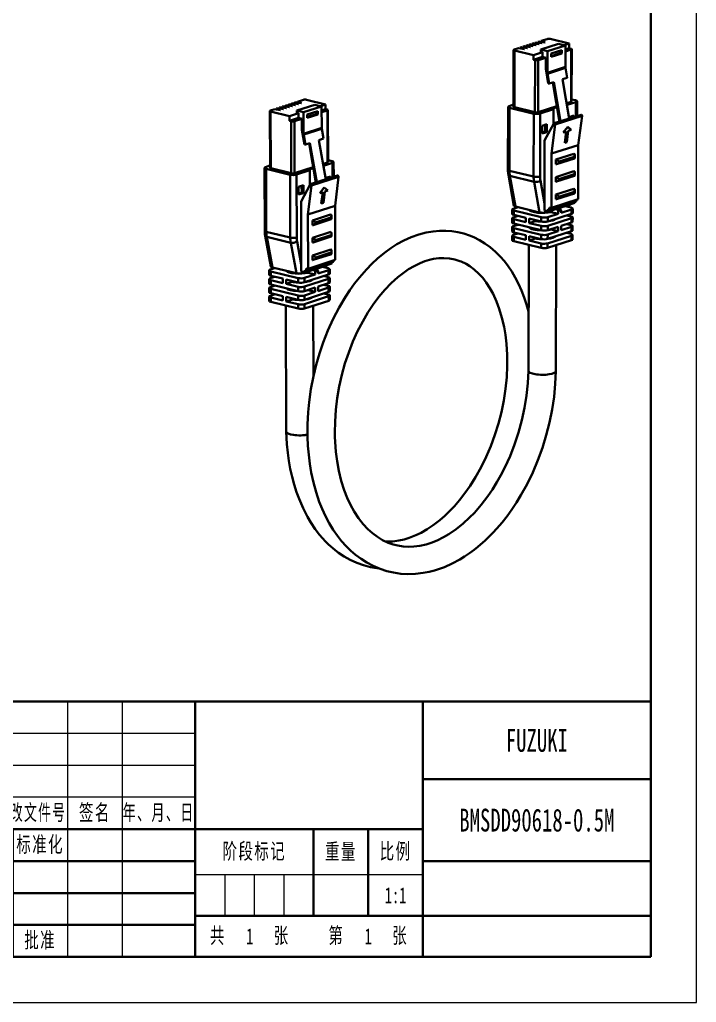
# Model space of a CAD drawing. Header units: millimetres. Extents: x -148 to 148, y -210 to 210.
# Drawn here: x 0 to 148.5, y -210 to 5.7 of the extents above; entities that cross this region are included whole.
import ezdxf
from ezdxf.enums import TextEntityAlignment as Align

# ---------------------------------------------------------------- set-up
doc = ezdxf.new("R2010")
doc.units = ezdxf.units.MM
for name, color, linetype, lineweight in [('尺寸线层', 3, 'Continuous', 18), ('粗实线层', 7, 'Continuous', 35), ('细实线层', 7, 'Continuous', 18)]:
    doc.layers.add(name, color=color, linetype=linetype, lineweight=lineweight)
doc.styles.add('标准', font='', dxfattribs={"width": 0.667})
doc.styles.get('标准').set_extended_font_data('宋体')

# ---------------------------------------------------------------- blocks, each defined once
blk = doc.blocks.new('$CAXA_TITLE_151E506F$')
at = {"layer": '粗实线层'}
for p, q in [((0, 56), (-180, 56)), ((-180, 56), (-180, 0)), ((-100, 56), (-100, 0)), ((-50, 56), (-50, 0)), ((0, 0), (0, 56)), ((0, 39), (-50, 39)), ((-50, 28), (-180, 28)), ((-140, 28), (-140, 0)), ((-74, 28), (-74, 9)), ((-62, 28), (-62, 9)), ((-100, 21), (-180, 21)), ((0, 21), (-50, 21)), ((-100, 14), (-180, 14)), ((0, 9), (-100, 9)), ((-100, 7), (-180, 7)), ((0, 0), (-180, 0))]:
    blk.add_line(p, q, dxfattribs=at)
at = {"layer": '细实线层'}
for p, q in [((-170, 56), (-170, 28)), ((-160, 56), (-160, 28)), ((-144, 56), (-144, 28)), ((-128, 56), (-128, 0)), ((-116, 56), (-116, 0)), ((-100, 49), (-180, 49)), ((-100, 42), (-180, 42)), ((-100, 35), (-180, 35)), ((-168, 28), (-168, 0)), ((-156, 28), (-156, 0)), ((-50, 18), (-100, 18)), ((-93.5, 18), (-93.5, 9)), ((-87, 18), (-87, 9)), ((-80.5, 18), (-80.5, 9))]:
    blk.add_line(p, q, dxfattribs=at)
at = {"layer": '尺寸线层', "attachment_point": 5, "line_spacing_factor": 0.963108, "style": '标准'}
for s, insert, char_height, width in [('\\T1.1;标记', (-175, 31.5), 3.481, 18), ('\\T1.1;处数', (-165, 31.5), 3.481, 18), ('\\T1.1;分区', (-152, 31.5), 3.481, 30), ('\\T1.1;{\\W0.592404;更改文件号}', (-136, 31.5), 3.4806, 30), ('\\T1.1;签名', (-122, 31.5), 3.481, 22), ('\\T1.1;{\\W0.605422;年、月、日}', (-108, 31.5), 3.4806, 30), ('\\T1.1;设计', (-174, 24.5), 3.481, 22), ('\\T1.1;标准化', (-134, 24.5), 3.481, 22), ('\\T1.1;阶段标记', (-87, 23), 3.481, 50), ('\\T1.1;重量', (-68, 23), 3.481, 22), ('\\T1.1;比例', (-56, 23), 3.481, 22), ('\\T1.1;审核', (-174, 10.5), 3.481, 22), ('\\T1.1;共', (-95, 4.5), 3.481, 8), ('\\T1.1;张', (-81, 4.5), 3.481, 8), ('\\T1.1;第', (-69, 4.5), 3.481, 8), ('\\T1.1;张', (-55, 4.5), 3.481, 8), ('\\T1.1;工艺', (-174, 3.5), 3.481, 22), ('\\T1.1;批准', (-134, 3.5), 3.481, 22)]:
    blk.add_mtext(s, dxfattribs=dict(at, insert=insert, char_height=char_height, width=width))
at = {"layer": '尺寸线层', "style": '标准'}
for tag, height, width, p in [('标记C', 3.63, 0.664996, (-175, 52.5)), ('处数C', 3.63, 0.664996, (-165, 52.5)), ('分区C', 3.63, 0.667, (-152, 52.5)), ('更改文件号C', 3.63, 0.498314, (-136, 52.5)), ('更改签名C', 3.63, 0.447537, (-122, 52.5)), ('更改日期C', 3.63, 0.610278, (-108, 52.5)), ('单位名称', 5.19, 0.667, (-25, 47.5)), ('标记B', 3.63, 0.664996, (-175, 45.5)), ('处数B', 3.63, 0.664996, (-165, 45.5)), ('分区B', 3.63, 0.667, (-152, 45.5)), ('更改文件号B', 3.63, 0.498314, (-136, 45.5)), ('更改签名B', 3.63, 0.447537, (-122, 45.5)), ('更改日期B', 3.63, 0.610278, (-108, 45.5)), ('材料名称', 5.19, 0.667, (-75, 42)), ('标记A', 3.63, 0.664996, (-175, 38.5)), ('处数A', 3.63, 0.664996, (-165, 38.5)), ('分区A', 3.63, 0.667, (-152, 38.5)), ('更改文件号A', 3.63, 0.498314, (-136, 38.5)), ('更改签名A', 3.63, 0.447537, (-122, 38.5)), ('更改日期A', 3.63, 0.610278, (-108, 38.5)), ('图纸名称', 5.19, 0.667, (-25, 30)), ('设计', 3.63, 0.667, (-162, 24.5)), ('设计日期', 3.63, 0.667, (-148, 24.5)), ('标准化', 3.63, 0.667, (-122, 24.5)), ('标准化日期', 3.63, 0.554163, (-108, 24.5)), ('图纸编号', 5.19, 0.667, (-25, 15)), ('阶段标记S', 3.63, 0.223769, (-96.75, 13.5)), ('阶段标记A', 3.63, 0.223769, (-90.25, 13.5)), ('阶段标记B', 3.63, 0.223769, (-83.75, 13.5)), ('阶段标记C', 3.63, 0.223769, (-77.25, 13.5)), ('重量', 3.63, 0.667, (-68, 13.5)), ('图纸比例', 3.63, 0.510551, (-56, 13.5)), ('审核', 3.63, 0.667, (-162, 10.5)), ('审核日期', 3.63, 0.667, (-148, 10.5)), ('页数', 3.63, 0.667, (-88, 4.5)), ('页码', 3.63, 0.667, (-62, 4.5)), ('投影符号', 3.63, 0.667, (-25, 4.5)), ('工艺', 3.63, 0.667, (-162, 3.5)), ('工艺日期', 3.63, 0.667, (-148, 3.5)), ('批准', 3.63, 0.667, (-122, 3.5)), ('批准日期', 3.63, 0.667, (-108, 3.5))]:
    blk.add_attdef(tag, text='', height=height, dxfattribs=dict(at, width=width)).set_placement(p, align=Align.MIDDLE_CENTER)
blk = doc.blocks.new('$CAXA_FRAME_13B17AC1$')
at = {"layer": '粗实线层'}
for p, q in [((138.5, -200), (138.5, 200)), ((-138.5, -200), (138.5, -200))]:
    blk.add_line(p, q, dxfattribs=at)
at = {"layer": '细实线层'}
for p, q in [((148.5, -210), (148.5, 210)), ((-148.5, -210), (148.5, -210))]:
    blk.add_line(p, q, dxfattribs=at)

msp = doc.modelspace()

# ---------------------------------------------------------------- linework, layer by layer
at = {"layer": '粗实线层', "color": 7, "lineweight": 35}
for p, q in [((111.146, -0.017), (111.473, 0.088)), ((111.851, -0.004), (111.473, 0.088)), ((111.8, 0.193), (112.128, 0.298)), ((111.8, 0.193), (111.8, 0.009)), ((111.8, 0.193), (112.178, 0.101)), ((112.506, 0.206), (112.128, 0.298)), ((112.178, 0.101), (112.724, -0.123)), ((112.178, 0.101), (112.178, -0.048)), ((112.455, 0.402), (112.783, 0.507)), ((112.455, 0.402), (112.455, 0.218)), ((112.455, 0.402), (112.833, 0.311)), ((113.379, 0.086), (112.506, 0.206)), ((113.161, 0.415), (112.783, 0.507)), ((112.833, 0.311), (113.379, 0.086)), ((112.833, 0.311), (112.833, 0.161)), ((113.11, 0.612), (113.437, 0.716)), ((113.11, 0.612), (113.11, 0.428)), ((113.11, 0.612), (113.488, 0.52)), ((114.034, 0.296), (113.161, 0.415)), ((113.815, 0.625), (113.437, 0.716)), ((113.488, 0.52), (114.034, 0.296)), ((113.488, 0.52), (113.488, 0.37)), ((113.765, 0.821), (114.092, 0.926)), ((113.765, 0.821), (113.765, 0.637)), ((113.765, 0.821), (114.143, 0.73)), ((114.689, 0.505), (113.815, 0.625)), ((114.47, 0.834), (114.092, 0.926)), ((114.143, 0.73), (114.689, 0.505)), ((114.143, 0.73), (114.143, 0.58)), ((118.271, 0.393), (114.342, -0.864)), ((114.42, 1.031), (114.419, 0.847)), ((114.42, 1.031), (115.729, 1.45)), ((114.42, 1.031), (114.798, 0.939)), ((115.343, 0.715), (114.47, 0.834)), ((114.798, 0.939), (114.797, 0.789)), ((114.798, 0.939), (115.343, 0.715)), ((119.761, 0.031), (115.832, -1.226)), ((116.435, 1.463), (120.61, 0.45)), ((118.271, 0.393), (119.761, 0.031)), ((120.61, 0.45), (119.499, 0.095)), ((119.761, 0.031), (119.754, -4.686)), ((120.608, -0.591), (120.61, 0.45)), ((108.385, -13.432), (108.404, -0.945)), ((108.526, -0.855), (109.508, -0.54)), ((108.558, -13.537), (108.577, -1.051)), ((112.752, -2.064), (108.577, -1.051)), ((109.886, -0.632), (109.508, -0.54)), ((109.836, -0.436), (110.163, -0.331)), ((109.836, -0.436), (109.836, -0.62)), ((109.836, -0.436), (110.214, -0.527)), ((110.759, -0.752), (109.886, -0.632)), ((110.541, -0.423), (110.163, -0.331)), ((110.214, -0.527), (110.213, -0.677)), ((110.214, -0.527), (110.759, -0.752)), ((110.491, -0.226), (110.49, -0.41)), ((110.491, -0.226), (110.818, -0.121)), ((110.491, -0.226), (110.869, -0.318)), ((111.414, -0.542), (110.541, -0.423)), ((111.196, -0.213), (110.818, -0.121)), ((110.869, -0.318), (110.868, -0.467)), ((110.869, -0.318), (111.414, -0.542)), ((111.146, -0.017), (111.145, -0.201)), ((111.146, -0.017), (111.523, -0.108)), ((112.069, -0.333), (111.196, -0.213)), ((111.523, -0.108), (112.069, -0.333)), ((111.523, -0.108), (111.523, -0.258)), ((112.724, -0.123), (111.851, -0.004)), ((112.75, -3.105), (112.752, -2.064)), ((114.716, -1.435), (112.752, -2.064)), ((114.341, -1.344), (114.342, -0.864)), ((114.716, -1.435), (114.341, -1.344)), ((114.342, -0.864), (115.832, -1.226)), ((114.715, -2.476), (114.716, -1.435)), ((115.832, -1.226), (115.825, -5.943)), ((118.578, -1.66), (116.633, -2.282)), ((118.956, -1.751), (116.633, -2.494)), ((116.633, -2.494), (116.634, -1.766)), ((116.634, -1.766), (118.957, -1.023)), ((118.579, -1.144), (118.578, -1.66)), ((118.956, -1.751), (118.578, -1.66)), ((118.957, -1.023), (118.956, -1.751)), ((121.018, -0.875), (119.759, -1.277)), ((120.608, -0.591), (119.76, -0.862)), ((120.608, -0.591), (120.968, -0.678)), ((121.001, -12.32), (121.018, -0.875)), ((121.123, -12.229), (121.14, -0.784)), ((114.715, -2.476), (112.75, -3.105)), ((112.75, -3.105), (113.11, -3.192)), ((113.093, -14.637), (113.11, -3.192)), ((113.798, -14.624), (113.815, -3.179)), ((115.452, -2.655), (113.815, -3.179)), ((114.715, -2.476), (115.452, -2.655)), ((115.452, -2.655), (115.448, -5.123)), ((115.993, -8.327), (115.448, -5.123)), ((119.754, -4.686), (115.825, -5.943)), ((119.773, -4.904), (115.844, -6.16)), ((115.844, -6.16), (116.21, -8.317)), ((119.773, -4.904), (120.139, -7.06)), ((115.993, -8.327), (116.21, -8.317)), ((117.192, -8.002), (116.21, -8.317)), ((118.45, -16.697), (116.984, -8.069)), ((117.192, -8.002), (118.658, -16.63)), ((119.157, -7.374), (120.139, -7.06)), ((119.157, -7.374), (120.622, -16.002)), ((58.979, -12.967), (59.309, -12.86)), ((59.684, -12.952), (59.309, -12.86)), ((59.638, -12.752), (59.968, -12.645)), ((59.638, -12.752), (59.639, -12.94)), ((59.638, -12.752), (60.014, -12.844)), ((60.344, -12.737), (59.968, -12.645)), ((60.014, -12.844), (60.555, -13.071)), ((60.014, -12.844), (60.015, -12.997)), ((60.298, -12.538), (60.628, -12.431)), ((60.298, -12.538), (60.298, -12.726)), ((60.298, -12.538), (60.674, -12.63)), ((61.214, -12.856), (60.344, -12.737)), ((61.003, -12.523), (60.628, -12.431)), ((60.674, -12.63), (61.214, -12.856)), ((60.674, -12.63), (60.674, -12.783)), ((60.957, -12.324), (62.276, -11.895)), ((60.957, -12.324), (60.958, -12.512)), ((60.957, -12.324), (61.333, -12.416)), ((61.874, -12.642), (61.003, -12.523)), ((61.333, -12.416), (61.874, -12.642)), ((61.333, -12.416), (61.334, -12.568)), ((62.982, -11.88), (67.134, -12.897)), ((67.134, -12.897), (65.997, -13.266)), ((67.138, -13.936), (67.134, -12.897)), ((121.001, -12.32), (120.049, -12.624)), ((120.117, -13.028), (122.084, -12.398)), ((121.983, -12.006), (121.124, -11.797)), ((122.084, -12.398), (122.08, -15.536)), ((122.329, -12.217), (122.324, -15.458)), ((54.939, -26.817), (54.898, -14.346)), ((55.022, -14.252), (56.011, -13.931)), ((59.221, -15.467), (55.068, -14.451)), ((55.109, -26.922), (55.068, -14.451)), ((56.387, -14.023), (56.011, -13.931)), ((56.341, -13.824), (56.671, -13.717)), ((56.341, -13.824), (56.342, -14.012)), ((56.341, -13.824), (56.717, -13.916)), ((57.258, -14.142), (56.387, -14.023)), ((57.047, -13.809), (56.671, -13.717)), ((56.717, -13.916), (57.258, -14.142)), ((56.717, -13.916), (56.717, -14.068)), ((57, -13.609), (57.33, -13.502)), ((57, -13.609), (57.001, -13.797)), ((57, -13.609), (57.376, -13.701)), ((57.917, -13.928), (57.047, -13.809)), ((57.706, -13.594), (57.33, -13.502)), ((57.376, -13.701), (57.917, -13.928)), ((57.376, -13.701), (57.377, -13.854)), ((57.66, -13.395), (57.99, -13.288)), ((57.66, -13.395), (57.661, -13.583)), ((57.66, -13.395), (58.036, -13.487)), ((58.577, -13.713), (57.706, -13.594)), ((58.366, -13.38), (57.99, -13.288)), ((58.036, -13.487), (58.577, -13.713)), ((58.036, -13.487), (58.036, -13.64)), ((58.319, -13.181), (58.649, -13.074)), ((58.319, -13.181), (58.32, -13.369)), ((58.319, -13.181), (58.695, -13.273)), ((59.236, -13.499), (58.366, -13.38)), ((59.025, -13.166), (58.649, -13.074)), ((58.695, -13.273), (59.236, -13.499)), ((58.695, -13.273), (58.696, -13.425)), ((58.979, -12.967), (58.98, -13.155)), ((58.979, -12.967), (59.355, -13.059)), ((59.896, -13.285), (59.025, -13.166)), ((61.199, -14.825), (59.221, -15.467)), ((59.355, -13.059), (59.896, -13.285)), ((59.355, -13.059), (59.355, -13.211)), ((60.555, -13.071), (59.684, -12.952)), ((64.781, -12.968), (60.824, -14.254)), ((60.826, -14.733), (60.824, -14.254)), ((60.824, -14.254), (62.307, -14.617)), ((61.199, -14.825), (60.826, -14.733)), ((61.203, -15.864), (61.199, -14.825)), ((66.264, -13.331), (62.307, -14.617)), ((62.307, -14.617), (62.322, -19.328)), ((63.118, -15.15), (65.458, -14.39)), ((65.084, -15.026), (63.12, -15.664)), ((64.781, -12.968), (66.264, -13.331)), ((65.083, -14.512), (65.084, -15.026)), ((65.46, -15.118), (65.084, -15.026)), ((65.458, -14.39), (65.46, -15.118)), ((66.264, -13.331), (66.279, -18.043)), ((67.138, -13.936), (66.267, -14.219)), ((67.542, -14.223), (66.268, -14.637)), ((67.138, -13.936), (67.496, -14.024)), ((67.579, -25.654), (67.542, -14.223)), ((67.703, -25.56), (67.666, -14.129)), ((107.18, -13.444), (107.16, -27.26)), ((108.386, -12.955), (107.424, -13.262)), ((107.525, -13.655), (107.505, -27.471)), ((107.525, -13.655), (112.816, -14.938)), ((113.093, -14.637), (108.558, -13.537)), ((112.816, -14.938), (112.795, -28.754)), ((117.876, -13.319), (113.798, -14.624)), ((114.226, -14.912), (114.206, -28.728)), ((114.226, -14.912), (117.156, -13.975)), ((116.778, -13.883), (117.911, -13.521)), ((117.156, -13.975), (116.778, -13.883)), ((117.151, -17.277), (117.156, -13.975)), ((59.224, -16.507), (59.221, -15.467)), ((61.203, -15.864), (59.224, -16.507)), ((59.224, -16.507), (59.582, -16.595)), ((59.619, -28.026), (59.582, -16.595)), ((61.936, -16.044), (60.287, -16.58)), ((60.325, -28.011), (60.287, -16.58)), ((61.203, -15.864), (61.936, -16.044)), ((61.936, -16.044), (61.944, -18.509)), ((63.121, -15.878), (63.118, -15.15)), ((65.46, -15.118), (63.121, -15.878)), ((117.253, -17.116), (115.199, -20.805)), ((118.442, -16.652), (117.152, -17.064)), ((123.214, -15.173), (117.32, -17.058)), ((123.424, -15.429), (117.53, -17.315)), ((120.587, -15.709), (121.637, -15.373)), ((120.587, -15.709), (120.587, -15.795)), ((121.258, -15.798), (121.259, -15.494)), ((121.636, -15.677), (121.637, -15.373)), ((122.601, -21.823), (123.424, -15.429)), ((62.5, -21.709), (61.944, -18.509)), ((66.279, -18.043), (62.322, -19.328)), ((66.299, -18.26), (62.342, -19.545)), ((66.299, -18.26), (66.673, -20.414)), ((114.663, -19.314), (114.665, -17.603)), ((114.663, -19.101), (115.334, -18.887)), ((114.663, -19.314), (115.712, -18.978)), ((115.715, -17.267), (114.665, -17.603)), ((115.337, -17.388), (115.334, -18.887)), ((115.712, -18.978), (115.334, -18.887)), ((115.715, -17.267), (115.712, -18.978)), ((116.707, -23.708), (117.53, -17.315)), ((117.166, -17.273), (117.151, -17.277)), ((120.291, -17.814), (119.29, -19.041)), ((119.29, -19.041), (119.297, -19.044)), ((120.299, -17.817), (119.297, -19.044)), ((119.297, -19.044), (119.948, -18.836)), ((119.941, -18.832), (119.62, -21.326)), ((119.948, -18.836), (119.627, -21.33)), ((120.406, -18.689), (120.085, -21.183)), ((120.291, -17.814), (120.299, -17.817)), ((120.299, -17.817), (121.057, -18.481)), ((121.057, -18.481), (120.406, -18.689)), ((62.342, -19.545), (62.716, -21.699)), ((63.705, -21.378), (62.716, -21.699)), ((64.997, -30.066), (63.499, -21.445)), ((63.705, -21.378), (65.203, -29.999)), ((65.684, -20.735), (66.673, -20.414)), ((65.684, -20.735), (67.181, -29.357)), ((115.199, -20.805), (115.179, -34.65)), ((119.62, -21.326), (119.627, -21.33)), ((119.627, -21.33), (119.856, -21.257)), ((120.085, -21.183), (119.856, -21.257)), ((62.5, -21.709), (62.716, -21.699)), ((116.689, -35.615), (116.707, -23.708)), ((122.601, -21.823), (116.707, -23.708)), ((122.583, -33.73), (122.601, -21.823)), ((67.579, -25.654), (66.594, -25.974)), ((66.664, -26.38), (68.661, -25.731)), ((68.568, -25.333), (67.702, -25.121)), ((68.661, -25.731), (68.671, -28.873)), ((68.909, -25.544), (68.919, -28.792)), ((117.657, -26.032), (117.659, -25.005)), ((117.659, -25.005), (121.644, -23.73)), ((121.767, -24.763), (117.839, -26.019)), ((118.364, -25.472), (121.693, -24.407)), ((121.693, -24.474), (118.364, -25.539)), ((118.364, -25.539), (118.364, -25.472)), ((121.693, -24.407), (121.693, -24.474)), ((121.816, -24.002), (121.815, -24.697)), ((53.733, -26.834), (53.778, -40.633)), ((54.937, -26.336), (53.981, -26.646)), ((54.074, -27.045), (59.336, -28.332)), ((54.074, -27.045), (54.119, -40.844)), ((59.619, -28.026), (55.109, -26.922)), ((64.409, -26.684), (60.325, -28.011)), ((60.747, -28.302), (63.698, -27.343)), ((63.322, -27.251), (64.444, -26.887)), ((63.698, -27.343), (63.322, -27.251)), ((63.708, -30.626), (63.698, -27.343)), ((112.795, -28.754), (107.505, -27.471)), ((117.653, -28.847), (121.638, -27.572)), ((121.81, -27.844), (121.809, -28.539)), ((59.336, -28.332), (59.381, -42.131)), ((60.747, -28.302), (60.792, -42.101)), ((64.987, -30.012), (63.708, -30.428)), ((69.781, -28.512), (63.845, -30.44)), ((69.991, -28.768), (64.056, -30.697)), ((67.167, -29.049), (68.223, -28.705)), ((67.167, -29.049), (67.167, -29.277)), ((67.849, -29.139), (67.848, -28.827)), ((68.224, -29.018), (68.223, -28.705)), ((69.203, -35.153), (69.991, -28.768)), ((108.465, -35.132), (107.252, -28.344)), ((112.891, -29.888), (107.601, -28.604)), ((108.802, -35.327), (107.601, -28.604)), ((112.891, -29.888), (114.092, -36.61)), ((114.282, -29.635), (115.179, -34.65)), ((117.652, -29.874), (117.653, -28.847)), ((121.762, -28.605), (117.833, -29.861)), ((118.358, -29.314), (121.688, -28.249)), ((121.688, -28.316), (118.358, -29.381)), ((118.358, -29.381), (118.358, -29.314)), ((121.688, -28.249), (121.688, -28.316)), ((62.259, -30.643), (61.203, -30.986)), ((61.208, -32.695), (61.203, -30.986)), ((61.207, -32.481), (61.889, -32.26)), ((61.208, -32.695), (62.265, -32.352)), ((63.779, -30.498), (61.756, -34.18)), ((61.884, -30.765), (61.889, -32.26)), ((62.265, -32.352), (61.889, -32.26)), ((62.259, -30.643), (62.265, -32.352)), ((63.268, -37.081), (64.056, -30.697)), ((66.846, -31.172), (65.843, -32.404)), ((66.853, -31.176), (65.851, -32.408)), ((65.851, -32.408), (66.506, -32.195)), ((66.499, -32.191), (66.192, -34.682)), ((66.506, -32.195), (66.199, -34.685)), ((66.967, -32.045), (66.66, -34.536)), ((66.846, -31.172), (66.853, -31.176)), ((66.853, -31.176), (67.623, -31.832)), ((67.623, -31.832), (66.967, -32.045)), ((117.648, -32.689), (121.632, -31.414)), ((118.352, -33.156), (121.682, -32.091)), ((121.682, -32.158), (118.352, -33.223)), ((121.682, -32.091), (121.682, -32.158)), ((121.805, -31.685), (121.804, -32.381)), ((61.756, -34.18), (61.802, -48.008)), ((65.843, -32.404), (65.851, -32.408)), ((121.826, -34.507), (115.932, -36.392)), ((122.204, -34.118), (116.311, -36.003)), ((122.583, -33.73), (116.689, -35.615)), ((117.646, -33.716), (117.648, -32.689)), ((121.756, -32.446), (117.827, -33.703)), ((118.352, -33.223), (118.352, -33.156)), ((121.826, -34.507), (121.826, -34.239)), ((122.204, -34.118), (122.205, -33.85)), ((69.203, -35.153), (63.268, -37.081)), ((66.192, -34.682), (66.199, -34.685)), ((66.199, -34.685), (66.429, -34.61)), ((66.66, -34.536), (66.429, -34.61)), ((69.242, -47.045), (69.203, -35.153)), ((108.078, -35.985), (108.076, -36.945)), ((108.322, -35.803), (109.375, -35.466)), ((108.423, -36.196), (108.421, -37.156)), ((108.423, -36.196), (114.469, -37.662)), ((114.092, -36.61), (108.802, -35.327)), ((115.179, -34.65), (115.176, -36.209)), ((115.176, -36.209), (115.932, -36.392)), ((115.47, -36.28), (115.523, -36.578)), ((115.523, -36.578), (117.795, -35.851)), ((115.932, -36.392), (115.933, -35.912)), ((115.933, -35.912), (116.311, -36.003)), ((116.311, -36.003), (116.311, -35.523)), ((116.311, -35.523), (116.689, -35.615)), ((116.628, -36.529), (116.629, -36.224)), ((116.628, -36.529), (118.171, -36.903)), ((117.795, -35.851), (118.45, -35.641)), ((117.795, -35.851), (117.87, -35.869)), ((117.87, -35.869), (118.525, -35.66)), ((118.172, -36.327), (117.87, -35.869)), ((118.172, -36.327), (118.171, -36.903)), ((118.172, -36.327), (118.827, -36.117)), ((118.45, -35.641), (120.722, -34.915)), ((118.45, -35.641), (118.525, -35.66)), ((118.827, -36.117), (118.525, -35.66)), ((121.118, -35.96), (118.826, -36.694)), ((118.827, -36.117), (118.826, -36.694)), ((121.017, -35.568), (119.688, -35.245)), ((120.722, -34.915), (120.731, -34.857)), ((121.118, -35.96), (121.117, -36.921)), ((121.362, -35.779), (121.361, -36.739)), ((63.307, -48.973), (63.268, -37.081)), ((64.235, -38.369), (68.247, -37.065)), ((64.238, -39.395), (64.235, -38.369)), ((68.375, -38.097), (64.419, -39.382)), ((64.942, -38.834), (68.295, -37.744)), ((68.295, -37.811), (64.942, -38.9)), ((68.295, -37.744), (68.295, -37.811)), ((68.418, -37.334), (68.421, -38.034)), ((108.075, -37.906), (108.073, -38.866)), ((109.372, -37.387), (108.319, -37.724)), ((108.42, -38.117), (108.418, -39.077)), ((108.42, -38.117), (111.065, -38.758)), ((108.421, -37.156), (111.066, -37.798)), ((111.066, -37.798), (111.065, -38.758)), ((111.822, -37.981), (111.821, -38.942)), ((113.158, -38.514), (111.821, -38.942)), ((114.467, -38.623), (111.822, -37.981)), ((113.158, -38.514), (113.158, -38.305)), ((114.469, -37.662), (114.467, -38.623)), ((115.877, -39.557), (121.115, -37.881)), ((115.878, -38.597), (121.117, -36.921)), ((115.879, -37.636), (115.878, -38.597)), ((115.879, -37.636), (118.171, -36.903)), ((121.014, -37.489), (120.063, -37.258)), ((121.115, -37.881), (121.114, -38.842)), ((121.36, -37.7), (121.358, -38.66)), ((59.381, -42.131), (54.119, -40.844)), ((64.247, -42.206), (68.26, -40.903)), ((64.942, -38.9), (64.942, -38.834)), ((108.072, -39.827), (108.07, -40.787)), ((108.316, -39.645), (109.37, -39.308)), ((108.417, -40.038), (108.416, -40.998)), ((108.417, -40.038), (114.463, -41.504)), ((108.418, -39.077), (114.465, -40.544)), ((114.466, -39.583), (111.821, -38.942)), ((114.466, -39.583), (114.465, -40.544)), ((115.872, -42.439), (121.111, -40.763)), ((115.874, -41.478), (118.166, -40.745)), ((115.877, -39.557), (115.875, -40.518)), ((115.875, -40.518), (118.167, -39.785)), ((116.622, -40.371), (116.623, -40.279)), ((116.622, -40.371), (118.166, -40.745)), ((118.166, -40.745), (118.167, -39.785)), ((118.82, -40.536), (118.822, -39.575)), ((121.112, -39.802), (118.82, -40.536)), ((121.114, -38.842), (118.822, -39.575)), ((121.012, -39.41), (120.06, -39.179)), ((121.112, -39.802), (121.111, -40.763)), ((121.357, -39.621), (121.355, -40.581)), ((55.133, -48.486), (53.877, -41.717)), ((59.483, -43.263), (54.221, -41.975)), ((55.465, -48.68), (54.221, -41.975)), ((60.874, -43.006), (61.802, -48.008)), ((64.25, -43.233), (64.247, -42.206)), ((68.388, -41.934), (64.432, -43.219)), ((64.954, -42.671), (68.308, -41.581)), ((68.308, -41.648), (64.954, -42.738)), ((64.954, -42.738), (64.954, -42.671)), ((68.308, -41.581), (68.308, -41.648)), ((68.431, -41.171), (68.433, -41.871)), ((108.069, -41.748), (108.067, -42.708)), ((109.367, -41.229), (108.313, -41.566)), ((108.414, -41.959), (108.413, -42.919)), ((108.413, -42.919), (114.459, -44.386)), ((108.414, -41.959), (111.059, -42.6)), ((108.416, -40.998), (111.061, -41.64)), ((111.061, -41.64), (111.059, -42.6)), ((111.816, -41.823), (111.815, -42.784)), ((113.152, -42.356), (111.815, -42.784)), ((114.46, -43.425), (111.815, -42.784)), ((114.462, -42.465), (111.816, -41.823)), ((113.152, -42.356), (113.153, -42.147)), ((114.463, -41.504), (114.462, -42.465)), ((115.869, -44.36), (121.108, -42.684)), ((115.871, -43.399), (121.11, -41.723)), ((115.874, -41.478), (115.872, -42.439)), ((121.009, -41.331), (120.057, -41.1)), ((121.11, -41.723), (121.108, -42.684)), ((121.354, -41.542), (121.352, -42.502)), ((59.483, -43.263), (60.727, -49.968)), ((64.26, -46.044), (68.273, -44.74)), ((68.443, -45.008), (68.446, -45.709)), ((111.708, -43.719), (111.667, -71.415)), ((114.46, -43.425), (114.459, -44.386)), ((115.871, -43.399), (115.869, -44.36)), ((117.708, -43.771), (117.667, -71.424)), ((68.868, -47.433), (62.933, -49.361)), ((69.242, -47.045), (63.307, -48.973)), ((64.263, -47.07), (64.26, -46.044)), ((68.4, -45.771), (64.444, -47.056)), ((64.967, -46.508), (68.32, -45.419)), ((68.32, -45.485), (64.967, -46.575)), ((64.967, -46.575), (64.967, -46.508)), ((68.32, -45.419), (68.32, -45.485)), ((68.868, -47.433), (68.867, -47.167)), ((54.752, -49.336), (54.755, -50.296)), ((55, -49.149), (56.023, -48.817)), ((55.092, -49.547), (55.095, -50.507)), ((55.092, -49.547), (61.106, -51.019)), ((60.727, -49.968), (55.465, -48.68)), ((61.802, -48.008), (61.807, -49.565)), ((61.807, -49.565), (62.558, -49.749)), ((62.158, -49.931), (64.446, -49.187)), ((62.558, -49.749), (62.557, -49.269)), ((62.557, -49.269), (62.933, -49.361)), ((68.494, -47.821), (62.558, -49.749)), ((62.933, -49.361), (62.931, -48.881)), ((62.931, -48.881), (63.307, -48.973)), ((63.29, -49.863), (63.289, -49.563)), ((64.446, -49.187), (65.106, -48.973)), ((64.446, -49.187), (64.521, -49.206)), ((64.521, -49.206), (65.181, -48.992)), ((64.823, -49.663), (64.521, -49.206)), ((64.823, -49.663), (65.483, -49.449)), ((65.106, -48.973), (67.394, -48.23)), ((65.106, -48.973), (65.181, -48.992)), ((65.483, -49.449), (65.181, -48.992)), ((65.483, -49.449), (65.485, -50.024)), ((67.793, -49.275), (65.485, -50.024)), ((67.701, -48.876), (66.39, -48.556)), ((67.394, -48.23), (67.402, -48.175)), ((67.793, -49.275), (67.796, -50.234)), ((68.041, -49.087), (68.044, -50.047)), ((68.494, -47.821), (68.493, -47.555)), ((54.758, -51.255), (54.761, -52.214)), ((56.03, -50.735), (55.006, -51.068)), ((55.095, -50.507), (57.726, -51.15)), ((55.098, -51.466), (55.102, -52.425)), ((55.098, -51.466), (57.729, -52.11)), ((57.726, -51.15), (57.729, -52.11)), ((61.109, -51.978), (58.478, -51.334)), ((58.478, -51.334), (58.481, -52.294)), ((59.828, -51.856), (59.827, -51.665)), ((61.106, -51.019), (61.109, -51.978)), ((62.104, -49.638), (62.158, -49.931)), ((62.517, -50.989), (64.825, -50.239)), ((62.517, -50.989), (62.52, -51.948)), ((62.52, -51.948), (67.796, -50.234)), ((62.523, -52.907), (67.799, -51.193)), ((63.29, -49.863), (64.825, -50.239)), ((64.823, -49.663), (64.825, -50.239)), ((67.707, -50.795), (66.773, -50.566)), ((67.799, -51.193), (67.802, -52.153)), ((68.047, -51.006), (68.051, -51.965)), ((54.764, -53.174), (54.767, -54.133)), ((55.012, -52.986), (56.036, -52.654)), ((55.102, -52.425), (61.115, -53.897)), ((55.105, -53.385), (55.108, -54.344)), ((55.105, -53.385), (61.118, -54.856)), ((59.828, -51.856), (58.481, -52.294)), ((61.112, -52.938), (58.481, -52.294)), ((61.112, -52.938), (61.115, -53.897)), ((62.523, -52.907), (62.527, -53.867)), ((62.527, -53.867), (64.835, -53.117)), ((63.303, -53.7), (63.303, -53.614)), ((63.303, -53.7), (64.838, -54.076)), ((64.838, -54.076), (64.835, -53.117)), ((67.802, -52.153), (65.494, -52.902)), ((65.497, -53.862), (65.494, -52.902)), ((67.805, -53.112), (65.497, -53.862)), ((67.713, -52.714), (66.779, -52.485)), ((67.805, -53.112), (67.809, -54.071)), ((68.054, -52.925), (68.057, -53.884)), ((54.77, -55.092), (54.774, -56.051)), ((56.042, -54.572), (55.019, -54.905)), ((55.108, -54.344), (57.739, -54.988)), ((55.111, -55.303), (55.114, -56.262)), ((55.111, -55.303), (57.742, -55.947)), ((57.739, -54.988), (57.742, -55.947)), ((61.122, -55.815), (58.491, -55.172)), ((58.491, -55.172), (58.494, -56.131)), ((59.84, -55.693), (58.494, -56.131)), ((59.84, -55.693), (59.84, -55.502)), ((61.118, -54.856), (61.122, -55.815)), ((62.53, -54.826), (64.838, -54.076)), ((62.53, -54.826), (62.533, -55.785)), ((62.533, -55.785), (67.809, -54.071)), ((62.536, -56.744), (67.812, -55.03)), ((62.539, -57.704), (67.815, -55.99)), ((67.719, -54.632), (66.785, -54.404)), ((67.812, -55.03), (67.815, -55.99)), ((68.06, -54.843), (68.063, -55.803)), ((55.114, -56.262), (61.128, -57.734)), ((58.422, -57.072), (58.513, -84.716)), ((61.125, -56.775), (58.494, -56.131)), ((61.125, -56.775), (61.128, -57.734)), ((62.536, -56.744), (62.539, -57.704)), ((64.422, -57.092), (64.473, -72.573))]:
    msp.add_line(p, q, dxfattribs=at)
for points in [[(118.364, -25.472), (118.204, -25.316), (117.907, -25.109), (117.659, -25.005)], [(117.839, -26.019), (118, -25.94), (118.142, -25.825), (118.364, -25.539)], [(121.815, -24.697), (121.799, -24.63), (121.693, -24.474)], [(118.358, -29.314), (118.198, -29.158), (117.901, -28.951), (117.653, -28.847)], [(117.833, -29.861), (117.994, -29.782), (118.137, -29.667), (118.358, -29.381)], [(121.809, -28.539), (121.793, -28.472), (121.688, -28.316)], [(121.804, -32.381), (121.788, -32.314), (121.682, -32.158)], [(118.352, -33.156), (118.192, -33), (117.895, -32.793), (117.648, -32.689)], [(117.827, -33.703), (117.988, -33.624), (118.131, -33.509), (118.352, -33.223)], [(64.942, -38.834), (64.78, -38.679), (64.482, -38.473), (64.235, -38.369)], [(68.421, -38.034), (68.404, -37.968), (68.295, -37.811)], [(98.722, -41.667), (97.465, -41.249), (96.179, -40.936), (94.859, -40.728), (93.495, -40.628), (92.122, -40.641), (90.727, -40.767), (89.242, -41.025), (87.597, -41.457), (85.954, -42.043), (84.335, -42.775), (82.804, -43.612), (81.428, -44.488), (80.082, -45.465), (78.548, -46.73), (77.267, -47.92), (76.108, -49.109), (74.558, -50.885), (73.49, -52.245), (72.464, -53.67), (71.481, -55.158), (70.094, -57.496), (68.816, -59.951), (67.654, -62.51), (66.606, -65.179), (65.791, -67.592), (65.084, -70.043), (64.48, -72.541), (63.932, -75.387), (63.528, -78.251), (63.315, -80.473), (63.177, -83.175), (63.173, -85.854)], [(64.419, -39.382), (64.579, -39.302), (64.722, -39.187), (64.942, -38.9)], [(64.954, -42.671), (64.793, -42.516), (64.494, -42.31), (64.247, -42.206)], [(64.432, -43.219), (64.592, -43.14), (64.734, -43.024), (64.954, -42.738)], [(68.433, -41.871), (68.416, -41.805), (68.308, -41.648)], [(111.686, -58.352), (111.259, -56.834), (110.744, -55.282), (110.15, -53.751), (109.488, -52.282), (108.756, -50.871), (108.01, -49.615), (107.217, -48.439), (106.367, -47.329), (105.437, -46.264), (104.412, -45.241), (103.279, -44.269), (102.081, -43.398), (100.949, -42.705), (99.657, -42.054), (98.724, -41.667)], [(64.967, -46.508), (64.805, -46.353), (64.507, -46.148), (64.26, -46.044)], [(64.444, -47.056), (64.605, -46.977), (64.747, -46.862), (64.967, -46.575)], [(68.446, -45.709), (68.429, -45.642), (68.32, -45.485)], [(96.598, -47.278), (95.515, -46.936), (94.352, -46.711), (93.077, -46.62), (92.001, -46.662), (90.843, -46.821), (89.953, -47.022), (88.941, -47.329), (87.913, -47.726), (86.555, -48.381), (85.329, -49.101), (84.149, -49.911), (82.974, -50.835), (81.509, -52.162), (80.133, -53.597), (78.81, -55.168), (77.571, -56.833), (76.422, -58.569), (75.276, -60.519), (74.153, -62.691), (73.127, -64.968), (72.206, -67.333), (71.396, -69.772), (70.704, -72.268), (70.135, -74.804), (69.693, -77.363), (69.382, -79.928), (69.203, -82.482), (69.158, -85.006), (69.173, -85.838)], [(107.006, -70.279), (106.989, -67.844), (106.84, -65.478), (106.608, -63.513), (106.302, -61.718), (105.844, -59.72), (105.248, -57.739), (104.644, -56.136), (103.898, -54.512), (103.18, -53.212), (102.393, -52.007), (101.621, -51.003), (100.786, -50.08), (99.754, -49.133), (98.821, -48.436), (97.967, -47.913), (96.871, -47.386), (96.598, -47.278)], [(107.006, -70.279), (106.888, -72.781), (106.635, -75.318), (106.246, -77.871), (105.725, -80.422), (105.073, -82.955), (104.296, -85.451), (103.399, -87.893), (102.387, -90.265), (101.268, -92.55), (100.049, -94.733), (98.841, -96.649), (97.722, -98.241), (96.554, -99.741), (95.403, -101.077), (94.343, -102.194), (93.282, -103.211), (92.205, -104.148), (90.717, -105.292), (89.413, -106.159), (88.1, -106.907), (86.928, -107.473), (85.473, -108.044), (84.372, -108.377), (83.207, -108.635), (81.881, -108.811), (80.661, -108.855), (80.263, -108.845)], [(117.667, -71.428), (117.541, -74.229), (117.266, -77.056), (116.843, -79.893), (116.274, -82.723), (115.562, -85.531), (114.711, -88.301), (113.726, -91.017), (112.61, -93.665), (111.37, -96.229), (110.011, -98.695), (109.042, -100.277), (108.025, -101.806), (106.962, -103.277), (105.854, -104.685), (104.705, -106.028), (103.835, -106.971), (102.162, -108.622), (100.557, -110.02), (99.735, -110.671), (98.699, -111.431), (97.647, -112.139), (96.578, -112.792), (94.889, -113.695), (93.199, -114.445), (92.108, -114.85), (91.009, -115.196), (89.904, -115.481), (88.517, -115.751), (86.867, -115.944), (85.22, -115.995)], [(111.667, -71.411), (111.537, -74.076), (111.254, -76.779), (110.817, -79.499), (110.231, -82.212), (109.498, -84.899), (108.625, -87.539), (107.618, -90.11), (106.485, -92.593), (105.629, -94.254), (104.72, -95.856), (103.762, -97.395), (102.759, -98.864), (101.304, -100.773), (99.782, -102.524), (98.737, -103.598), (97.335, -104.891), (95.782, -106.138), (94.211, -107.213), (92.99, -107.926), (91.612, -108.604), (90.28, -109.133), (89.18, -109.477), (87.799, -109.788), (86.484, -109.956), (85.296, -109.995)], [(76.993, -114.46), (75.467, -114.065), (73.978, -113.538), (72.565, -112.898), (71.233, -112.157), (69.954, -111.306), (69.133, -110.681), (67.768, -109.485), (67.099, -108.821), (65.832, -107.396), (64.885, -106.165), (63.891, -104.687), (63.17, -103.467), (62.182, -101.544), (61.31, -99.514), (60.749, -97.981), (60.233, -96.338), (59.783, -94.65), (59.4, -92.919), (59.084, -91.149), (58.836, -89.347), (58.656, -87.514), (58.513, -84.721)], [(85.22, -115.995), (83.629, -115.906), (82.058, -115.681), (80.542, -115.327), (79.115, -114.863), (77.582, -114.213), (76.203, -113.482), (74.927, -112.667), (73.705, -111.749), (72.692, -110.873), (71.651, -109.847), (70.665, -108.744), (69.736, -107.566), (68.822, -106.25), (67.933, -104.789), (67.117, -103.253), (66.377, -101.645), (65.764, -100.115), (65.055, -98.02), (64.466, -95.882), (63.986, -93.675), (63.666, -91.77), (63.424, -89.828), (63.26, -87.854), (63.173, -85.854)], [(85.296, -109.995), (84.185, -109.932), (82.979, -109.748), (81.98, -109.498), (80.871, -109.11), (79.637, -108.53), (78.494, -107.839), (77.406, -107.026), (76.418, -106.138), (75.359, -105.004), (74.357, -103.721), (73.396, -102.25), (72.606, -100.815), (71.885, -99.27), (71.236, -97.612), (70.58, -95.548), (70.042, -93.364), (69.651, -91.233), (69.384, -89.144), (69.217, -86.953), (69.173, -85.838)]]:
    msp.add_lwpolyline(points, dxfattribs=at)
for centre, radius, start, end in [((121.751, -24.701), 0.0638, 284.48246, 3.19417), ((113.283, -27.287), 6.123, 179.75104, 189.9462), ((117.723, -25.701), 0.338, 258.75802, 289.89087), ((117.718, -29.543), 0.338, 258.75802, 289.89087), ((121.746, -28.543), 0.0638, 284.48246, 3.19417), ((117.712, -33.385), 0.338, 258.75802, 289.89087), ((121.74, -32.385), 0.0638, 284.48246, 3.19417), ((68.36, -38.038), 0.0609, 284.72056, 3.48906), ((59.843, -40.63), 6.065, 180.02205, 190.32154), ((64.303, -39.067), 0.335, 258.70273, 290.20489), ((68.372, -41.875), 0.0609, 284.72056, 3.48906), ((64.316, -42.904), 0.335, 258.70273, 290.20489), ((64.329, -46.741), 0.335, 258.70273, 290.20489), ((68.385, -45.712), 0.0609, 284.72056, 3.48906), ((80.757, -96.687), 18.167, 258.05013, 263.8768)]:
    msp.add_arc(centre, radius, start, end, dxfattribs=at)
for centre, major_axis, ratio, start_param, end_param in [((116.107, 1.358), (0.5, -0.001), 0.2783509, 0.857239, 2.4280353), ((108.904, -0.946), (0.5, -0.001), 0.2783509, 2.4280353, 3.1415141), ((108.904, -0.946), (0.5, -0.001), 0.2783509, 3.1415141, 3.9988316), ((120.64, -0.783), (-0.5, 0.001), 0.2783509, 3.1415141, 3.9988316), ((120.64, -0.783), (-0.5, 0.001), 0.2783509, 2.4280353, 3.1415141), ((113.437, -3.087), (-0.5, 0.001), 0.2783509, 0.857239, 2.4280353), ((116.581, -6.126), (-0.305, 0.952), 0.7261592, 1.1539724, 1.3773287), ((120.51, -4.87), (-0.305, 0.952), 0.7261592, 1.1539724, 1.3773287), ((62.652, -11.987), (0.5, 0.002), 0.2823633, 0.8497451, 2.4205415), ((120.623, -12.228), (0.5, -0.001), 0.2783509, 5.5696279, 6.2831067), ((121.329, -12.215), (1, -0.001), 0.2783509, 6.2831067, 7.1404243), ((121.329, -12.215), (1, -0.001), 0.2783509, 5.5696279, 6.2831067), ((55.398, -14.344), (0.5, 0.002), 0.2823633, 2.4205415, 3.1414968), ((55.398, -14.344), (0.5, 0.002), 0.2823633, 3.1414968, 3.9913378), ((67.166, -14.131), (-0.5, -0.002), 0.2823633, 3.1414968, 3.9913378), ((67.166, -14.131), (-0.5, -0.002), 0.2823633, 2.4205415, 3.1414968), ((108.18, -13.445), (1, -0.001), 0.2783509, 2.4280353, 3.1415141), ((108.18, -13.445), (1, -0.001), 0.2783509, 3.1415141, 3.9988316), ((108.885, -13.432), (0.5, -0.001), 0.2783509, 3.1415141, 3.9988316), ((113.47, -14.729), (1, -0.001), 0.2783509, 3.9988316, 5.5696279), ((113.42, -14.532), (0.5, -0.001), 0.2783509, 3.9988316, 5.5696279), ((59.912, -16.488), (-0.5, -0.002), 0.2823633, 0.8497451, 2.4205415), ((117.381, -17.249), (-0.061, 0.19), 0.7261592, 0, 0.5978453), ((117.381, -17.249), (-0.061, 0.19), 0.7261592, 4.1399764, 6.2831853), ((123.275, -15.363), (-0.061, 0.19), 0.7261592, 4.1399764, 6.2831853), ((63.074, -19.512), (-0.309, 0.951), 0.7205476, 1.1513966, 1.3747529), ((67.031, -18.227), (-0.309, 0.951), 0.7205476, 1.1513966, 1.3747529), ((67.203, -25.562), (0.5, 0.002), 0.2823633, 5.5621341, 6.2830894), ((67.909, -25.547), (1, 0.003), 0.2823633, 6.2830894, 7.1329304), ((67.909, -25.547), (1, 0.003), 0.2823633, 5.5621341, 6.2830894), ((121.315, -24.315), (-0.403, -0.551), 0.5392424, 2.5046953, 3.3617785), ((121.317, -24.315), (-0.401, -0.55), 0.5389623, 1.7892629, 2.5038602), ((54.733, -26.83), (1, 0.003), 0.2823633, 2.4205415, 3.1414968), ((54.733, -26.83), (1, 0.003), 0.2823633, 3.1414968, 3.9913378), ((55.439, -26.815), (0.5, 0.002), 0.2823633, 3.1414968, 3.9913378), ((59.949, -27.919), (0.5, 0.002), 0.2823633, 3.9913378, 5.5621341), ((108.16, -27.261), (1, -0.001), 0.2783509, 3.1415141, 3.9988316), ((110.779, -26.424), (-1.179, -4.859), 0.6286601, 5.0784333, 5.323412), ((121.31, -28.157), (-0.403, -0.551), 0.5392424, 2.5046953, 3.3617785), ((121.311, -28.157), (-0.401, -0.55), 0.5389623, 1.7892629, 2.5038602), ((59.995, -28.118), (1, 0.003), 0.2823633, 3.9913378, 5.5621341), ((69.842, -28.702), (-0.062, 0.19), 0.7205476, 4.1374006, 6.2831853), ((108.236, -28.168), (0.984, 0.176), 0.4461595, 3.1415545, 3.9335549), ((116.069, -27.707), (1.179, 4.859), 0.6286601, 1.9368407, 2.1818194), ((113.45, -28.545), (-1, 0.001), 0.2783509, 0.857239, 2.4280353), ((113.527, -29.451), (-0.984, -0.176), 0.4461595, 0.7919622, 2.3627585), ((116.825, -27.89), (0.943, 3.887), 0.6286601, 1.9368407, 2.1818194), ((63.907, -30.63), (-0.062, 0.19), 0.7205476, 0, 0.5952695), ((63.907, -30.63), (-0.062, 0.19), 0.7205476, 4.1374006, 6.2831853), ((121.304, -31.999), (-0.403, -0.551), 0.5392326, 2.5047129, 3.3617783), ((121.305, -31.999), (-0.401, -0.55), 0.5389646, 1.7892738, 2.5038642), ((109.078, -35.986), (1, -0.001), 0.2783509, 3.1415141, 3.9988316), ((109.078, -35.986), (1, -0.001), 0.2783509, 2.4280353, 3.1415141), ((109.477, -35.111), (1.014, 0.008), 0.2793867, 3.1883188, 3.9811489), ((114.72, -35.882), (3, -0.004), 0.2783509, 3.3504579, 5.4021799), ((114.767, -36.394), (1.013, 0.008), 0.2794159, 3.9812661, 5.5520542), ((119.963, -34.731), (1.016, 0.007), 0.2791486, 5.5532432, 6.0665266), ((120.362, -35.777), (1, -0.001), 0.2783509, 6.2831067, 7.1404243), ((120.362, -35.777), (1, -0.001), 0.2783509, 5.5696279, 6.2831067), ((67.919, -37.652), (-0.401, -0.554), 0.5366018, 2.5071599, 3.3567438), ((67.921, -37.652), (-0.4, -0.553), 0.5363292, 1.7842704, 2.5063507), ((109.075, -37.907), (1, -0.001), 0.2783509, 2.4280353, 3.1415141), ((109.075, -37.907), (1, -0.001), 0.2783509, 3.1415141, 3.9988316), ((109.076, -36.947), (1, -0.001), 0.2783509, 3.1415141, 3.9988316), ((114.717, -37.803), (3, -0.004), 0.2783509, 4.1662797, 4.6487008), ((115.122, -38.413), (1, -0.001), 0.2783509, 3.9988316, 5.5696279), ((115.124, -37.453), (1, -0.001), 0.2783509, 3.9988316, 5.5696279), ((114.717, -37.803), (3, -0.004), 0.2783509, 5.151438, 5.9881007), ((120.36, -37.698), (1, -0.001), 0.2783509, 6.2831067, 7.1404243), ((120.358, -38.659), (1, -0.001), 0.2783509, 5.5696279, 6.2831067), ((120.36, -37.698), (1, -0.001), 0.2783509, 5.5696279, 6.2831067), ((120.361, -36.738), (1, -0.001), 0.2783509, 5.5696279, 6.2831067), ((54.778, -40.629), (1, 0.003), 0.2823633, 3.1414968, 3.9913378), ((57.416, -39.772), (-1.188, -4.857), 0.6333105, 5.0858699, 5.3308485), ((67.932, -41.49), (-0.401, -0.554), 0.5366018, 2.5071599, 3.3567438), ((109.07, -40.789), (1, -0.001), 0.2783509, 3.1415141, 3.9988316), ((109.072, -39.828), (1, -0.001), 0.2783509, 2.4280353, 3.1415141), ((109.072, -39.828), (1, -0.001), 0.2783509, 3.1415141, 3.9988316), ((109.073, -38.868), (1, -0.001), 0.2783509, 3.1415141, 3.9988316), ((114.714, -39.724), (3, -0.004), 0.2783509, 3.3504579, 4.6479012), ((115.119, -40.334), (1, -0.001), 0.2783509, 3.9988316, 5.5696279), ((115.121, -39.374), (1, -0.001), 0.2783509, 3.9988316, 5.5696279), ((114.714, -39.724), (3, -0.004), 0.2783509, 5.1514385, 5.4021799), ((120.357, -39.619), (1, -0.001), 0.2783509, 6.2831067, 7.1404243), ((120.355, -40.58), (1, -0.001), 0.2783509, 5.5696279, 6.2831067), ((120.357, -39.619), (1, -0.001), 0.2783509, 5.5696279, 6.2831067), ((54.86, -41.534), (0.983, 0.182), 0.4486911, 3.1416063, 3.9248072), ((60.04, -41.917), (-1, -0.003), 0.2823633, 0.8497451, 2.4205415), ((62.678, -41.06), (1.188, 4.857), 0.6333105, 1.9442772, 2.1892559), ((60.122, -42.822), (-0.983, -0.182), 0.4486911, 0.7832146, 2.3540109), ((63.43, -41.244), (0.951, 3.885), 0.6333105, 1.9442772, 2.1892559), ((67.933, -41.489), (-0.4, -0.553), 0.5363292, 1.7842704, 2.5063507), ((109.068, -42.71), (-1, 0.001), 0.2783509, 6.2831067, 7.1404243), ((109.069, -41.749), (1, -0.001), 0.2783509, 2.4280353, 3.1415141), ((109.069, -41.749), (1, -0.001), 0.2783509, 3.1415141, 3.9988316), ((114.711, -41.645), (3, -0.004), 0.2783509, 4.1662797, 4.6487008), ((115.117, -42.255), (1, -0.001), 0.2783509, 3.9988316, 5.5696279), ((115.118, -41.295), (1, -0.001), 0.2783509, 3.9988316, 5.5696279), ((114.711, -41.645), (3, -0.004), 0.2783509, 5.151438, 5.9881007), ((120.354, -41.54), (1, -0.001), 0.2783509, 6.2831067, 7.1404243), ((120.352, -42.501), (-1, 0.001), 0.2783509, 2.4280353, 3.1415141), ((120.354, -41.54), (1, -0.001), 0.2783509, 5.5696279, 6.2831067), ((67.944, -45.327), (-0.401, -0.554), 0.5365905, 2.5071799, 3.3567436), ((67.946, -45.326), (-0.4, -0.553), 0.5363316, 1.7842811, 2.5063545), ((115.114, -44.176), (-1, 0.001), 0.2783509, 0.857239, 2.4280353), ((115.115, -43.216), (1, -0.001), 0.2783509, 3.9988316, 5.5696279), ((55.752, -49.333), (1, 0.003), 0.2823633, 2.4205415, 3.1414968), ((55.752, -49.333), (1, 0.003), 0.2823633, 3.1414968, 3.9913378), ((56.145, -48.459), (1.014, 0.013), 0.283287, 3.1904564, 3.973556), ((61.396, -49.212), (3, 0.01), 0.2823633, 3.375071, 5.394686), ((66.638, -48.046), (1.017, 0.012), 0.2830031, 5.5458808, 6.042926), ((67.041, -49.091), (1, 0.003), 0.2823633, 6.2830894, 7.1329304), ((67.041, -49.091), (1, 0.003), 0.2823633, 5.5621341, 6.2830894), ((55.755, -50.292), (1, 0.003), 0.2823633, 3.1414968, 3.9913378), ((55.758, -51.252), (1, 0.003), 0.2823633, 2.4205415, 3.1414968), ((55.758, -51.252), (1, 0.003), 0.2823633, 3.1414968, 3.9913378), ((61.407, -49.747), (1.013, 0.013), 0.2833148, 3.9736617, 5.5444498), ((61.765, -50.805), (1, 0.003), 0.2823633, 3.9913378, 5.5621341), ((61.403, -51.13), (3, 0.01), 0.2823633, 5.1569543, 5.9675674), ((67.047, -51.009), (1, 0.003), 0.2823633, 6.2830894, 7.1329304), ((67.044, -50.05), (1, 0.003), 0.2823633, 5.5621341, 6.2830894), ((67.047, -51.009), (1, 0.003), 0.2823633, 5.5621341, 6.2830894), ((55.761, -52.211), (1, 0.003), 0.2823633, 3.1414968, 3.9913378), ((55.764, -53.17), (1, 0.003), 0.2823633, 2.4205415, 3.1414968), ((55.764, -53.17), (1, 0.003), 0.2823633, 3.1414968, 3.9913378), ((61.409, -53.049), (3, 0.01), 0.2823633, 3.375071, 4.6075895), ((61.403, -51.13), (3, 0.01), 0.2823633, 4.1587859, 4.6075886), ((61.768, -51.764), (1, 0.003), 0.2823633, 3.9913378, 5.5621341), ((61.772, -52.723), (1, 0.003), 0.2823633, 3.9913378, 5.5621341), ((61.775, -53.683), (1, 0.003), 0.2823633, 3.9913378, 5.5621341), ((61.409, -53.049), (3, 0.01), 0.2823633, 5.1569583, 5.394686), ((67.054, -52.928), (1, 0.003), 0.2823633, 6.2830894, 7.1329304), ((67.051, -51.969), (1, 0.003), 0.2823633, 5.5621341, 6.2830894), ((67.054, -52.928), (1, 0.003), 0.2823633, 5.5621341, 6.2830894), ((67.057, -53.887), (1, 0.003), 0.2823633, 5.5621341, 6.2830894), ((55.767, -54.13), (1, 0.003), 0.2823633, 3.1414968, 3.9913378), ((55.77, -55.089), (1, 0.003), 0.2823633, 2.4205415, 3.1414968), ((55.77, -55.089), (1, 0.003), 0.2823633, 3.1414968, 3.9913378), ((55.774, -56.048), (-1, -0.003), 0.2823633, 6.2830894, 7.1329304), ((61.415, -54.968), (3, 0.01), 0.2823633, 4.1587859, 4.6075886), ((61.778, -54.642), (1, 0.003), 0.2823633, 3.9913378, 5.5621341), ((61.781, -55.601), (1, 0.003), 0.2823633, 3.9913378, 5.5621341), ((61.415, -54.968), (3, 0.01), 0.2823633, 5.1569543, 5.9675674), ((67.06, -54.846), (1, 0.003), 0.2823633, 6.2830894, 7.1329304), ((67.06, -54.846), (1, 0.003), 0.2823633, 5.5621341, 6.2830894), ((67.063, -55.806), (-1, -0.003), 0.2823633, 2.4205415, 3.1414968), ((61.784, -56.56), (1, 0.003), 0.2823633, 3.9913378, 5.5621341), ((61.787, -57.52), (-1, -0.003), 0.2823633, 0.8497451, 2.4205415), ((114.667, -71.419), (-3, 0.004), 0.2783509, 6.2831067, 9.4246994), ((114.667, -71.419), (3, -0.004), 0.2783509, 3.1415132, 6.2831063), ((61.513, -84.706), (-3, -0.01), 0.2823633, 6.2830994, 6.2890491), ((61.513, -84.706), (-3, -0.01), 0.2823633, 6.2830894, 8.4362093), ((61.513, -84.706), (-3, -0.01), 0.2823633, 0.0058638, 0.8497451), ((61.513, -84.706), (-3, -0.01), 0.2823633, 0.8497451, 2.153024)]:
    msp.add_ellipse(centre, major_axis=major_axis, ratio=ratio, start_param=start_param, end_param=end_param, dxfattribs=at)

# ---------------------------------------------------------------- block references
at = {"layer": '粗实线层'}
msp.add_blockref('$CAXA_FRAME_13B17AC1$', (0, 0), dxfattribs=at)
ref = msp.add_blockref('$CAXA_TITLE_151E506F$', (138.5, -200), dxfattribs=at)
ref.add_attrib('单位名称', 'FUZUKI', dxfattribs={"layer": '尺寸线层', "height": 5, "style": '标准', "width": 0.667}).set_placement((113.5, -152.5), align=Align.MIDDLE_CENTER)
ref.add_attrib('图纸名称', 'BMSDD90618-0.5M', dxfattribs={"layer": '尺寸线层', "height": 5, "style": '标准', "width": 0.667}).set_placement((113.5, -170), align=Align.MIDDLE_CENTER)
ref.add_attrib('图纸比例', '1:1', dxfattribs={"layer": '尺寸线层', "height": 3.5, "style": '标准', "width": 0.667}).set_placement((82.5, -186.5), align=Align.MIDDLE_CENTER)
ref.add_attrib('页码', '1', dxfattribs={"layer": '尺寸线层', "height": 3.5, "style": '标准', "width": 0.667}).set_placement((76.5, -195.5), align=Align.MIDDLE_CENTER)
ref.add_attrib('页数', '1', dxfattribs={"layer": '尺寸线层', "height": 3.5, "style": '标准', "width": 0.667}).set_placement((50.5, -195.5), align=Align.MIDDLE_CENTER)

doc.saveas('drawing.dxf')
